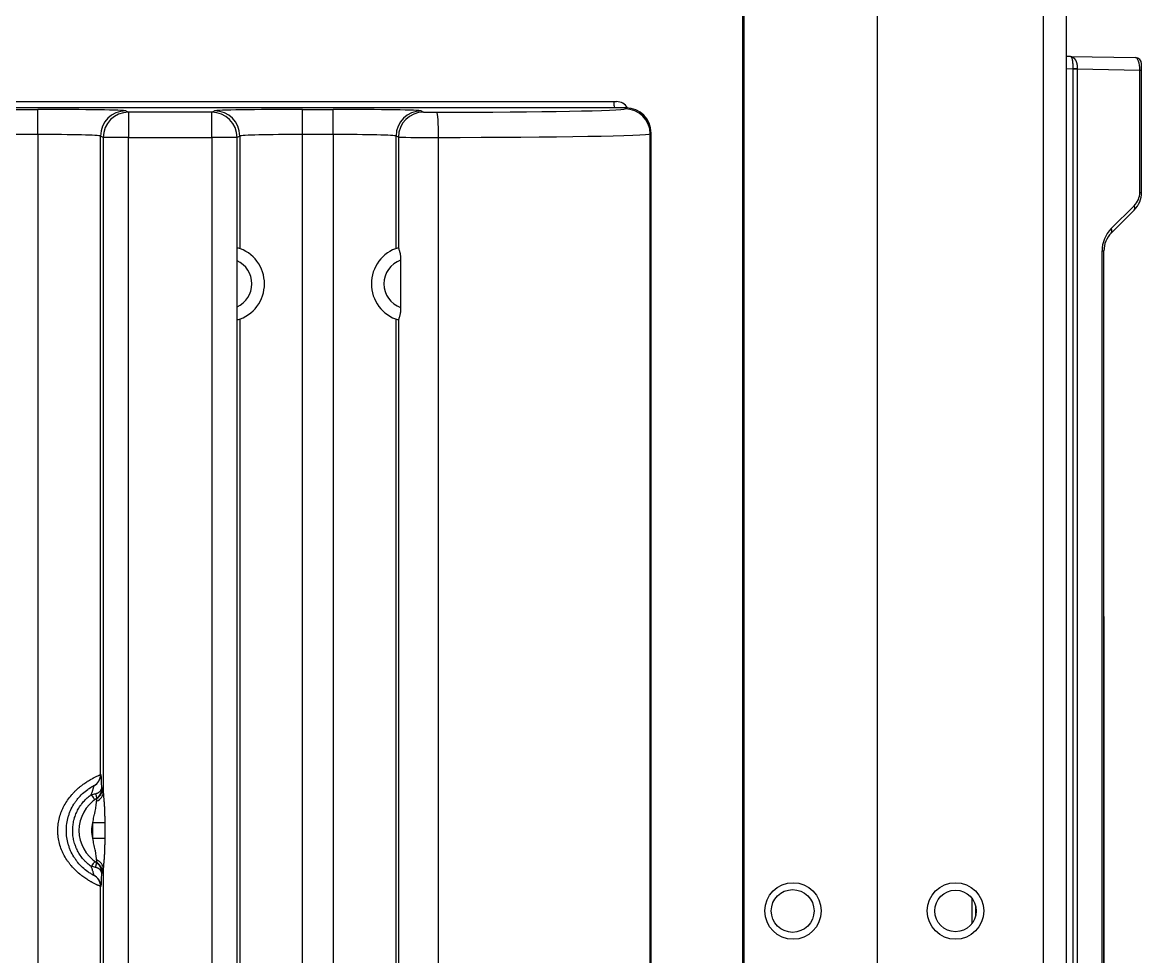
# Model space of a CAD drawing. Header units: millimetres. Extents: x -36 to 4467, y 2 to 3322.
# Drawn here: x 486.6 to 575.6, y 1463.8 to 1538.2 of the extents above; entities that cross this region are included whole.
import ezdxf

# ---------------------------------------------------------------- set-up
doc = ezdxf.new("R2010")
doc.units = ezdxf.units.MM

msp = doc.modelspace()

# ---------------------------------------------------------------- linework, layer by layer
for p, q in [((569.573, 1915.405), (569.573, 1416.905)), ((567.773, 1416.905), (567.773, 1914.581)), ((543.823, 1910.005), (543.823, 1417.005)), ((543.979, 1417.005), (543.979, 1910.005)), ((554.573, 1418.905), (554.573, 1901.405)), ((569.92, 1535.449), (569.573, 1535.455)), ((569.92, 1535.449), (575.081, 1535.359)), ((570.097, 1534.446), (569.573, 1534.455)), ((570.097, 1534.446), (570.097, 1422.971)), ((570.46, 1534.446), (570.097, 1534.446)), ((570.46, 1534.452), (575.426, 1534.365)), ((570.46, 1534.452), (570.46, 1422.973)), ((575.426, 1534.365), (575.573, 1534.365)), ((575.426, 1524.634), (575.426, 1534.365)), ((575.573, 1534.365), (575.573, 1534.859)), ((575.573, 1524.634), (575.573, 1534.365)), ((73.323, 1531.855), (533.822, 1531.855)), ((533.822, 1531.355), (73.323, 1531.355)), ((485.355, 1531.233), (487.79, 1531.233)), ((487.79, 1529.233), (487.79, 1531.233)), ((494.786, 1531.115), (495.004, 1531.006)), ((501.641, 1531.006), (495.004, 1531.006)), ((495.004, 1531.006), (495.004, 1529.006)), ((501.641, 1531.006), (501.859, 1531.115)), ((501.641, 1529.006), (501.641, 1531.006)), ((508.855, 1529.233), (508.855, 1531.233)), ((508.855, 1531.233), (511.29, 1531.233)), ((511.29, 1529.233), (511.29, 1531.233)), ((518.286, 1531.115), (518.469, 1531.023)), ((534.573, 1531.355), (533.822, 1531.355)), ((534.573, 1531.355), (534.498, 1531.28)), ((487.79, 1529.233), (485.355, 1529.233)), ((487.79, 1529.233), (487.79, 1441.583)), ((492.787, 1478.303), (492.787, 1529.115)), ((493.005, 1529.006), (492.787, 1529.115)), ((503.858, 1529.115), (503.64, 1529.006)), ((503.858, 1529.115), (503.858, 1520.171)), ((511.29, 1529.233), (508.855, 1529.233)), ((508.855, 1441.583), (508.855, 1529.233)), ((511.29, 1529.233), (511.29, 1441.583)), ((516.287, 1520.171), (516.287, 1529.115)), ((516.47, 1529.023), (516.287, 1529.115)), ((516.47, 1529.023), (516.47, 1520.229)), ((536.497, 1529.28), (536.573, 1529.356)), ((536.497, 1441.488), (536.497, 1529.28)), ((536.573, 1408.355), (536.573, 1529.356)), ((493.005, 1529.006), (493.005, 1476.885)), ((495.004, 1529.006), (493.005, 1529.006)), ((495.004, 1442.037), (495.004, 1529.006)), ((495.004, 1529.006), (501.641, 1529.006)), ((501.641, 1529.006), (501.641, 1442.037)), ((503.64, 1529.006), (501.641, 1529.006)), ((503.64, 1442.037), (503.64, 1529.006)), ((519.662, 1442.036), (519.662, 1529.007)), ((575.426, 1524.634), (575.573, 1524.634)), ((573.158, 1521.745), (574.987, 1523.573)), ((573.158, 1521.391), (574.987, 1523.22)), ((572.584, 1520.19), (572.589, 1520.233)), ((516.651, 1519.239), (516.651, 1515.471)), ((572.426, 1519.977), (572.573, 1519.977)), ((572.426, 1423.142), (572.426, 1519.977)), ((572.627, 1423.314), (572.573, 1520.001)), ((572.573, 1423.142), (572.573, 1519.977)), ((503.642, 1515.531), (503.642, 1519.18)), ((503.858, 1514.54), (503.858, 1456.171)), ((516.287, 1456.171), (516.287, 1514.54)), ((516.47, 1514.482), (516.47, 1456.229)), ((492.254, 1477.418), (492.245, 1477.413)), ((492.255, 1477.419), (492.254, 1477.418)), ((492.256, 1477.419), (492.255, 1477.419)), ((492.175, 1473.222), (492.175, 1474.489)), ((492.175, 1474.489), (493.118, 1474.489)), ((493.118, 1474.489), (493.118, 1473.222)), ((493.118, 1473.222), (492.175, 1473.222)), ((492.245, 1470.297), (492.245, 1470.297)), ((492.245, 1470.297), (492.256, 1470.292)), ((493.005, 1470.826), (493.005, 1442.037)), ((492.787, 1441.819), (492.787, 1469.408)), ((562.073, 1468.472), (562.073, 1466.44)), ((562.373, 1467.86), (562.373, 1467.055))]:
    msp.add_line(p, q)
for centre, radius in [((560.773, 1467.455), 2.25), ((547.823, 1467.455), 1.7), ((560.773, 1467.455), 1.65)]:
    msp.add_circle(centre, radius)
for centre, radius, start, end in [((575.073, 1534.859), 0.5, 0, 89), ((533.822, 1530.855), 1, 29.77297, 90), ((573.573, 1524.634), 2, 315, 0), ((573.926, 1524.634), 1.5, 315, 0), ((574.926, 1519.977), 2.5, 135, 180), ((574.573, 1519.977), 2, 135, 180), ((502.823, 1517.355), 3, 286.5541, 73.4459), ((517.323, 1517.355), 3, 106.5541, 253.4459), ((517.323, 1517.355), 2, 109.60877, 250.39123), ((502.823, 1517.355), 2, 294.19986, 65.80014), ((494.073, 1473.855), 3, 121.7587, 238.2413), ((494.073, 1473.855), 2, 161.53635, 198.46365)]:
    msp.add_arc(centre, radius, start, end)
for centre, major_axis, ratio, start_param, end_param in [((575.073, 1534.359), (0.007, 1), 0.353496, 4.721204, 6.27966), ((570.598, 1534.437), (0.006, 1), 0.500245, 1.552728, 1.565378), ((533.69, 1531.855), (0, 0.5), 0.176327, 1.570796, 3.141593), ((487.79, 1531.11), (-7, 0), 0.017455, 3.176499, 4.712389), ((494.786, 1529.115), (-0.894, -1.789), 0.999239, 3.605423, 5.17561), ((495.004, 1529.006), (-0.894, -1.789), 0.999239, 3.605423, 5.17561), ((501.641, 1529.006), (0.894, -1.789), 0.999239, 1.107575, 2.677762), ((508.855, 1531.11), (-7, 0), 0.017455, 4.712389, 6.248279), ((501.859, 1529.115), (0.894, -1.789), 0.999239, 1.107575, 2.677762), ((511.29, 1531.11), (-7, 0), 0.017455, 3.176499, 4.712389), ((518.286, 1529.115), (-0.894, -1.789), 0.999239, 3.605423, 5.17561), ((518.469, 1529.023), (-0.894, -1.789), 0.999239, 3.605423, 5.17561), ((519.469, 1531.024), (-1, 0), 0.017455, 0.034907, 1.63541), ((518.5, 1531.285), (-16, 0), 0.017455, 1.63541, 3.124139), ((519.533, 1529.007), (-0.002, 2), 0.064569, 4.712316, 6.265696), ((534.498, 1529.28), (1.414, -1.414), 0.999695, 0.78555, 2.356042), ((534.572, 1529.355), (1.415, 1.415), 0.999695, 5.497939, 7.068431), ((487.79, 1529.111), (-5, 0), 0.024437, 3.176499, 4.712389), ((508.855, 1529.111), (-5, 0), 0.024437, 4.712389, 6.248279), ((511.29, 1529.111), (-5, 0), 0.024437, 3.176499, 4.712389), ((519.469, 1529.024), (-3, 0), 0.005818, 0.034907, 1.63541), ((518.5, 1529.285), (-18, 0), 0.015516, 1.63541, 3.124139), ((574.633, 1523.573), (-0.354, 0.354), 0.57735, 3.141593, 4.18879), ((572.805, 1521.745), (-0.354, 0.354), 0.57735, 3.141593, 4.18879), ((491.788, 1478.303), (-0.454, 0.891), 0.999232, 3.144401, 4.240929), ((491.801, 1478.31), (-0.454, 0.891), 0.999232, 3.141348, 4.240938), ((492.006, 1476.885), (-0.999, -0.045), 0.788855, 2.024696, 3.084776), ((491.967, 1477.256), (0.526, -0.85), 0.999158, 0, 1.01688), ((495.072, 1473.855), (-2.142, 3.378), 1, 6.272405, 6.305282), ((492.006, 1470.826), (-0.999, 0.045), 0.788855, 3.198409, 4.258489), ((491.967, 1470.454), (0.526, 0.85), 0.999158, 6.055987, 6.283185), ((491.788, 1469.408), (-0.457, -0.89), 0.99923, 2.044813, 3.141345), ((491.801, 1469.401), (-0.457, -0.89), 0.99923, 2.863533, 3.144411), ((491.967, 1470.454), (0.526, 0.85), 0.999158, 5.266306, 6.055994), ((495.072, 1473.855), (-3.373, 2.15), 1, 1.551185, 1.58406), ((491.801, 1469.401), (-0.457, -0.89), 0.99923, 2.044822, 2.863535)]:
    msp.add_ellipse(centre, major_axis=major_axis, ratio=ratio, start_param=start_param, end_param=end_param)
msp.add_ellipse((547.853, 1467.455), major_axis=(0, -2.25), ratio=0.996195)
for points, knots in [([(569.92, 1535.449), (569.923, 1535.449), (569.929, 1535.449), (569.939, 1535.448), (569.948, 1535.448), (569.957, 1535.447), (569.966, 1535.445), (569.975, 1535.444), (569.984, 1535.442), (569.993, 1535.439), (570.002, 1535.437), (570.011, 1535.434), (570.02, 1535.432), (570.029, 1535.428), (570.037, 1535.425), (570.046, 1535.421), (570.055, 1535.418), (570.063, 1535.414), (570.072, 1535.409), (570.08, 1535.405), (570.088, 1535.4), (570.097, 1535.395), (570.105, 1535.39), (570.113, 1535.385), (570.121, 1535.379), (570.129, 1535.373), (570.137, 1535.368), (570.144, 1535.361), (570.152, 1535.355), (570.16, 1535.349), (570.167, 1535.342), (570.174, 1535.335), (570.182, 1535.328), (570.189, 1535.321), (570.196, 1535.314), (570.203, 1535.306), (570.21, 1535.299), (570.217, 1535.291), (570.224, 1535.283), (570.23, 1535.275), (570.237, 1535.267), (570.243, 1535.259), (570.25, 1535.25), (570.256, 1535.241), (570.262, 1535.233), (570.268, 1535.224), (570.274, 1535.215), (570.28, 1535.206), (570.286, 1535.197), (570.291, 1535.188), (570.297, 1535.178), (570.302, 1535.169), (570.308, 1535.159), (570.313, 1535.15), (570.318, 1535.14), (570.323, 1535.13), (570.328, 1535.12), (570.333, 1535.11), (570.338, 1535.1), (570.342, 1535.09), (570.347, 1535.08), (570.351, 1535.07), (570.355, 1535.06), (570.36, 1535.049), (570.364, 1535.039), (570.368, 1535.028), (570.372, 1535.018), (570.376, 1535.007), (570.379, 1534.997), (570.383, 1534.986), (570.386, 1534.976), (570.39, 1534.965), (570.393, 1534.954), (570.397, 1534.944), (570.4, 1534.933), (570.403, 1534.922), (570.406, 1534.911), (570.409, 1534.901), (570.411, 1534.89), (570.414, 1534.879), (570.417, 1534.868), (570.419, 1534.857), (570.422, 1534.846), (570.424, 1534.836), (570.426, 1534.825), (570.428, 1534.814), (570.43, 1534.803), (570.433, 1534.792), (570.434, 1534.781), (570.436, 1534.771), (570.438, 1534.76), (570.44, 1534.749), (570.441, 1534.738), (570.443, 1534.728), (570.444, 1534.717), (570.446, 1534.706), (570.447, 1534.696), (570.448, 1534.685), (570.449, 1534.674), (570.451, 1534.664), (570.452, 1534.653), (570.453, 1534.643), (570.453, 1534.632), (570.454, 1534.622), (570.455, 1534.612), (570.456, 1534.601), (570.456, 1534.591), (570.457, 1534.581), (570.458, 1534.571), (570.458, 1534.56), (570.458, 1534.55), (570.459, 1534.54), (570.459, 1534.53), (570.459, 1534.52), (570.46, 1534.51), (570.46, 1534.501), (570.46, 1534.491), (570.46, 1534.481), (570.46, 1534.471), (570.46, 1534.462), (570.46, 1534.455), (570.46, 1534.452)], [0, 0, 0, 0, 0.010787, 0.021534, 0.032239, 0.042904, 0.053527, 0.06411, 0.074651, 0.085152, 0.095611, 0.10603, 0.116408, 0.126744, 0.13704, 0.147296, 0.15751, 0.167683, 0.177816, 0.187907, 0.197958, 0.207968, 0.217937, 0.227866, 0.237753, 0.2476, 0.257406, 0.267172, 0.276897, 0.286581, 0.296224, 0.305826, 0.315388, 0.32491, 0.33439, 0.343831, 0.35323, 0.362589, 0.371907, 0.381185, 0.390422, 0.399619, 0.408775, 0.417891, 0.426966, 0.436001, 0.444995, 0.453949, 0.462862, 0.471736, 0.480568, 0.489361, 0.498113, 0.506825, 0.515496, 0.524127, 0.532718, 0.541269, 0.549779, 0.55825, 0.56668, 0.57507, 0.58342, 0.591729, 0.599999, 0.608229, 0.616418, 0.624568, 0.632677, 0.640747, 0.648777, 0.656766, 0.664716, 0.672626, 0.680496, 0.688326, 0.696117, 0.703868, 0.711579, 0.71925, 0.726882, 0.734474, 0.742026, 0.749539, 0.757012, 0.764446, 0.77184, 0.779195, 0.78651, 0.793786, 0.801022, 0.808219, 0.815377, 0.822496, 0.829575, 0.836615, 0.843617, 0.850578, 0.857501, 0.864385, 0.87123, 0.878035, 0.884802, 0.89153, 0.898219, 0.90487, 0.911481, 0.918054, 0.924588, 0.931084, 0.937541, 0.943959, 0.950339, 0.956681, 0.962984, 0.969249, 0.975475, 0.981664, 0.987814, 0.993926, 1, 1, 1, 1]), ([(569.92, 1535.446), (569.921, 1535.446), (569.923, 1535.447), (569.926, 1535.446), (569.93, 1535.446), (569.933, 1535.446), (569.936, 1535.445), (569.939, 1535.444), (569.942, 1535.442), (569.945, 1535.441), (569.948, 1535.439), (569.951, 1535.437), (569.954, 1535.434), (569.957, 1535.432), (569.96, 1535.429), (569.963, 1535.426), (569.966, 1535.422), (569.969, 1535.419), (569.972, 1535.415), (569.975, 1535.411), (569.978, 1535.407), (569.981, 1535.402), (569.984, 1535.398), (569.987, 1535.393), (569.99, 1535.388), (569.992, 1535.382), (569.995, 1535.377), (569.998, 1535.371), (570.001, 1535.365), (570.003, 1535.359), (570.006, 1535.353), (570.008, 1535.347), (570.011, 1535.34), (570.013, 1535.333), (570.016, 1535.327), (570.018, 1535.32), (570.021, 1535.312), (570.023, 1535.305), (570.025, 1535.297), (570.028, 1535.29), (570.03, 1535.282), (570.032, 1535.274), (570.034, 1535.266), (570.037, 1535.258), (570.039, 1535.249), (570.041, 1535.241), (570.043, 1535.232), (570.045, 1535.224), (570.047, 1535.215), (570.049, 1535.206), (570.051, 1535.197), (570.052, 1535.188), (570.054, 1535.178), (570.056, 1535.169), (570.058, 1535.16), (570.059, 1535.15), (570.061, 1535.14), (570.063, 1535.131), (570.064, 1535.121), (570.066, 1535.111), (570.067, 1535.101), (570.069, 1535.091), (570.07, 1535.081), (570.071, 1535.071), (570.073, 1535.061), (570.074, 1535.05), (570.075, 1535.04), (570.076, 1535.03), (570.078, 1535.019), (570.079, 1535.009), (570.08, 1534.998), (570.081, 1534.988), (570.082, 1534.977), (570.083, 1534.967), (570.084, 1534.956), (570.085, 1534.945), (570.086, 1534.934), (570.086, 1534.924), (570.087, 1534.913), (570.088, 1534.902), (570.089, 1534.891), (570.09, 1534.88), (570.09, 1534.869), (570.091, 1534.858), (570.092, 1534.847), (570.092, 1534.837), (570.093, 1534.826), (570.093, 1534.815), (570.094, 1534.804), (570.094, 1534.793), (570.095, 1534.782), (570.095, 1534.771), (570.095, 1534.76), (570.096, 1534.749), (570.096, 1534.738), (570.096, 1534.727), (570.097, 1534.716), (570.097, 1534.705), (570.097, 1534.694), (570.098, 1534.683), (570.098, 1534.672), (570.098, 1534.661), (570.098, 1534.65), (570.098, 1534.64), (570.098, 1534.629), (570.098, 1534.618), (570.098, 1534.607), (570.098, 1534.596), (570.098, 1534.586), (570.098, 1534.575), (570.098, 1534.564), (570.098, 1534.553), (570.098, 1534.543), (570.098, 1534.532), (570.098, 1534.522), (570.098, 1534.511), (570.098, 1534.5), (570.098, 1534.49), (570.098, 1534.479), (570.098, 1534.469), (570.098, 1534.462), (570.098, 1534.459)], [0, 0, 0, 0, 0.010374, 0.020715, 0.031025, 0.041302, 0.051547, 0.06176, 0.071939, 0.082085, 0.092199, 0.102279, 0.112325, 0.122338, 0.132317, 0.142262, 0.152173, 0.16205, 0.171893, 0.181701, 0.191475, 0.201215, 0.21092, 0.22059, 0.230226, 0.239826, 0.249392, 0.258924, 0.26842, 0.277881, 0.287307, 0.296698, 0.306054, 0.315376, 0.324662, 0.333913, 0.343129, 0.352309, 0.361455, 0.370566, 0.379642, 0.388683, 0.397689, 0.40666, 0.415596, 0.424497, 0.433363, 0.442195, 0.450992, 0.459755, 0.468482, 0.477176, 0.485835, 0.494459, 0.50305, 0.511606, 0.520128, 0.528616, 0.53707, 0.54549, 0.553876, 0.562229, 0.570548, 0.578834, 0.587086, 0.595305, 0.603491, 0.611644, 0.619764, 0.627851, 0.635906, 0.643928, 0.651917, 0.659874, 0.667799, 0.675692, 0.683554, 0.691383, 0.69918, 0.706947, 0.714681, 0.722385, 0.730057, 0.737698, 0.745309, 0.752889, 0.760438, 0.767957, 0.775445, 0.782904, 0.790333, 0.797731, 0.8051, 0.81244, 0.81975, 0.827031, 0.834283, 0.841506, 0.8487, 0.855865, 0.863002, 0.870111, 0.877192, 0.884244, 0.891269, 0.898266, 0.905235, 0.912177, 0.919092, 0.92598, 0.932841, 0.939674, 0.946482, 0.953263, 0.960017, 0.966746, 0.973448, 0.980124, 0.986775, 0.9934, 1, 1, 1, 1]), ([(570.46, 1534.452), (570.436, 1534.453), (570.411, 1534.453), (570.356, 1534.454), (570.327, 1534.455), (570.266, 1534.456), (570.234, 1534.457), (570.169, 1534.458), (570.136, 1534.458), (570.103, 1534.459)], [0, 0, 0, 0, 0.25, 0.25, 0.5, 0.5, 0.75, 0.75, 1, 1, 1, 1]), ([(503.642, 1519.18), (503.642, 1519.248), (503.643, 1519.315), (503.643, 1519.414), (503.643, 1519.446), (503.644, 1519.495), (503.644, 1519.511), (503.644, 1519.544), (503.645, 1519.56), (503.646, 1519.639), (503.647, 1519.699), (503.649, 1519.785), (503.649, 1519.813), (503.651, 1519.867), (503.651, 1519.893), (503.654, 1519.967), (503.655, 1520.012), (503.658, 1520.07), (503.659, 1520.088), (503.661, 1520.122), (503.662, 1520.137), (503.666, 1520.178), (503.668, 1520.198), (503.671, 1520.215), (503.671, 1520.218), (503.673, 1520.223), (503.673, 1520.225), (503.675, 1520.23), (503.676, 1520.231), (503.677, 1520.231)], [0, 0, 0, 0, 0.125, 0.125, 0.1875, 0.1875, 0.21875, 0.21875, 0.25, 0.25, 0.375, 0.375, 0.4375, 0.4375, 0.5, 0.5, 0.625, 0.625, 0.6875, 0.6875, 0.75, 0.75, 0.875, 0.875, 0.90625, 0.90625, 0.9375, 0.9375, 1, 1, 1, 1]), ([(516.47, 1520.229), (516.473, 1520.225), (516.477, 1520.215), (516.486, 1520.192), (516.489, 1520.183), (516.496, 1520.163), (516.501, 1520.151), (516.514, 1520.112), (516.524, 1520.081), (516.54, 1520.027), (516.546, 1520.008), (516.554, 1519.977), (516.557, 1519.967), (516.563, 1519.945), (516.566, 1519.934), (516.58, 1519.878), (516.591, 1519.829), (516.604, 1519.763), (516.606, 1519.75), (516.611, 1519.723), (516.613, 1519.709), (516.62, 1519.667), (516.624, 1519.638), (516.635, 1519.551), (516.641, 1519.491), (516.646, 1519.413), (516.647, 1519.397), (516.649, 1519.366), (516.651, 1519.319), (516.651, 1519.271), (516.651, 1519.239)], [0, 0, 0, 0, 0.125, 0.125, 0.1875, 0.1875, 0.25, 0.25, 0.375, 0.375, 0.4375, 0.4375, 0.46875, 0.46875, 0.5, 0.5, 0.625, 0.625, 0.65625, 0.65625, 0.6875, 0.6875, 0.75, 0.75, 0.875, 0.875, 0.90625, 0.90625, 0.9375, 1, 1, 1, 1]), ([(503.677, 1514.48), (503.675, 1514.479), (503.673, 1514.485), (503.669, 1514.505), (503.668, 1514.514), (503.666, 1514.529), (503.666, 1514.535), (503.665, 1514.547), (503.664, 1514.553), (503.661, 1514.587), (503.659, 1514.62), (503.657, 1514.669), (503.657, 1514.679), (503.656, 1514.7), (503.654, 1514.732), (503.652, 1514.791), (503.651, 1514.843), (503.65, 1514.883), (503.649, 1514.897), (503.649, 1514.925), (503.648, 1514.939), (503.647, 1515.011), (503.646, 1515.071), (503.644, 1515.166), (503.644, 1515.198), (503.643, 1515.264), (503.643, 1515.297), (503.643, 1515.396), (503.642, 1515.463), (503.642, 1515.531)], [0, 0, 0, 0, 0.125, 0.125, 0.1875, 0.1875, 0.21875, 0.21875, 0.25, 0.25, 0.375, 0.375, 0.40625, 0.40625, 0.4375, 0.5, 0.5625, 0.5625, 0.59375, 0.59375, 0.625, 0.625, 0.75, 0.75, 0.8125, 0.8125, 0.875, 0.875, 1, 1, 1, 1]), ([(516.651, 1515.471), (516.651, 1515.408), (516.649, 1515.345), (516.644, 1515.253), (516.641, 1515.222), (516.635, 1515.162), (516.632, 1515.132), (516.62, 1515.044), (516.611, 1514.988), (516.596, 1514.91), (516.591, 1514.884), (516.58, 1514.835), (516.574, 1514.811), (516.557, 1514.744), (516.546, 1514.703), (516.53, 1514.649), (516.525, 1514.632), (516.514, 1514.601), (516.505, 1514.572), (516.497, 1514.549), (516.489, 1514.528), (516.486, 1514.519), (516.477, 1514.496), (516.473, 1514.486), (516.47, 1514.482)], [0, 0, 0, 0, 0.125, 0.125, 0.1875, 0.1875, 0.25, 0.25, 0.375, 0.375, 0.4375, 0.4375, 0.5, 0.5, 0.625, 0.625, 0.6875, 0.6875, 0.75, 0.8125, 0.8125, 0.875, 0.875, 1, 1, 1, 1]), ([(492.787, 1469.408), (492.781, 1469.411), (492.766, 1469.417), (492.717, 1469.437), (492.684, 1469.451), (492.631, 1469.474), (492.62, 1469.479), (492.596, 1469.489), (492.584, 1469.495), (492.546, 1469.512), (492.519, 1469.525), (492.431, 1469.566), (492.364, 1469.598), (492.216, 1469.673), (492.135, 1469.716), (492.024, 1469.778), (492.001, 1469.791), (491.956, 1469.817), (491.886, 1469.858), (491.814, 1469.902), (491.666, 1469.996), (491.563, 1470.064), (491.403, 1470.179), (491.349, 1470.22), (491.267, 1470.283), (491.239, 1470.305), (491.184, 1470.349), (491.045, 1470.462), (490.906, 1470.587), (490.687, 1470.801), (490.579, 1470.916), (490.447, 1471.071), (490.421, 1471.102), (490.369, 1471.166), (490.293, 1471.263), (490.219, 1471.363), (490.077, 1471.568), (489.988, 1471.711), (489.866, 1471.936), (489.827, 1472.012), (489.772, 1472.13), (489.754, 1472.169), (489.719, 1472.249), (489.702, 1472.288), (489.622, 1472.489), (489.567, 1472.652), (489.479, 1472.986), (489.445, 1473.156), (489.416, 1473.373), (489.411, 1473.417), (489.402, 1473.505), (489.399, 1473.549), (489.39, 1473.68), (489.387, 1473.768), (489.387, 1473.9), (489.388, 1473.944), (489.391, 1474.032), (489.393, 1474.076), (489.402, 1474.208), (489.41, 1474.294), (489.445, 1474.553), (489.478, 1474.722), (489.567, 1475.056), (489.621, 1475.221), (489.702, 1475.423), (489.719, 1475.463), (489.754, 1475.542), (489.772, 1475.582), (489.827, 1475.699), (489.866, 1475.775), (489.987, 1475.999), (490.076, 1476.141), (490.265, 1476.414), (490.365, 1476.544), (490.497, 1476.699), (490.524, 1476.73), (490.578, 1476.79), (490.605, 1476.819), (490.686, 1476.907), (490.741, 1476.962), (490.906, 1477.124), (491.017, 1477.223), (491.182, 1477.361), (491.264, 1477.427), (491.346, 1477.489), (491.4, 1477.529), (491.427, 1477.549), (491.562, 1477.646), (491.665, 1477.715), (491.862, 1477.839), (491.956, 1477.895), (492.088, 1477.969), (492.13, 1477.992), (492.192, 1478.025), (492.212, 1478.035), (492.251, 1478.056), (492.27, 1478.066), (492.364, 1478.113), (492.43, 1478.145), (492.548, 1478.2), (492.598, 1478.222), (492.651, 1478.246), (492.661, 1478.25), (492.68, 1478.258), (492.689, 1478.262), (492.714, 1478.273), (492.729, 1478.279), (492.766, 1478.294), (492.781, 1478.3), (492.787, 1478.303)], [0, 0, 0, 0, 0.03125, 0.03125, 0.0625, 0.0625, 0.070313, 0.070313, 0.078125, 0.078125, 0.09375, 0.09375, 0.125, 0.125, 0.15625, 0.15625, 0.164063, 0.164063, 0.171875, 0.1875, 0.1875, 0.21875, 0.21875, 0.234375, 0.234375, 0.242188, 0.242188, 0.25, 0.28125, 0.28125, 0.3125, 0.3125, 0.320313, 0.320313, 0.328125, 0.34375, 0.34375, 0.375, 0.375, 0.390625, 0.390625, 0.398438, 0.398438, 0.40625, 0.40625, 0.4375, 0.4375, 0.46875, 0.46875, 0.476563, 0.476563, 0.484375, 0.484375, 0.5, 0.5, 0.507813, 0.507813, 0.515625, 0.515625, 0.53125, 0.53125, 0.5625, 0.5625, 0.59375, 0.59375, 0.601563, 0.601563, 0.609375, 0.609375, 0.625, 0.625, 0.65625, 0.65625, 0.6875, 0.6875, 0.695312, 0.695312, 0.703125, 0.703125, 0.71875, 0.71875, 0.75, 0.75, 0.765625, 0.773437, 0.773437, 0.78125, 0.78125, 0.8125, 0.8125, 0.84375, 0.84375, 0.859375, 0.859375, 0.867187, 0.867187, 0.875, 0.875, 0.90625, 0.90625, 0.9375, 0.9375, 0.945312, 0.945312, 0.953125, 0.953125, 0.96875, 0.96875, 1, 1, 1, 1]), ([(492.787, 1478.303), (492.789, 1478.304), (492.792, 1478.305), (492.796, 1478.307), (492.798, 1478.309), (492.801, 1478.31)], [0, 0, 0, 0, 0.50002, 0.50002, 1, 1, 1, 1]), ([(492.801, 1478.31), (492.802, 1478.311), (492.804, 1478.309), (492.807, 1478.304), (492.808, 1478.299), (492.813, 1478.28), (492.816, 1478.26), (492.819, 1478.227), (492.82, 1478.22), (492.821, 1478.205), (492.822, 1478.197), (492.824, 1478.172), (492.825, 1478.154), (492.829, 1478.095), (492.832, 1478.05), (492.836, 1477.973), (492.837, 1477.946), (492.839, 1477.89), (492.84, 1477.86), (492.843, 1477.769), (492.845, 1477.705), (492.849, 1477.568), (492.851, 1477.496), (492.852, 1477.401), (492.853, 1477.382), (492.853, 1477.344), (492.854, 1477.285), (492.855, 1477.226), (492.856, 1477.185)], [0, 0, 0, 0, 0.0625, 0.0625, 0.125, 0.125, 0.25, 0.25, 0.28125, 0.28125, 0.3125, 0.3125, 0.375, 0.375, 0.5, 0.5, 0.5625, 0.5625, 0.625, 0.625, 0.75, 0.75, 0.875, 0.875, 0.90625, 0.90625, 0.9375, 1, 1, 1, 1]), ([(492.256, 1470.292), (492.173, 1470.334), (492.092, 1470.379), (491.974, 1470.45), (491.934, 1470.474), (491.857, 1470.525), (491.819, 1470.55), (491.631, 1470.682), (491.489, 1470.796), (491.222, 1471.044), (491.096, 1471.177), (490.95, 1471.355), (490.921, 1471.391), (490.865, 1471.465), (490.784, 1471.576), (490.708, 1471.69), (490.565, 1471.923), (490.481, 1472.085), (490.371, 1472.337), (490.337, 1472.422), (490.29, 1472.552), (490.276, 1472.596), (490.248, 1472.684), (490.234, 1472.728), (490.172, 1472.948), (490.135, 1473.127), (490.085, 1473.488), (490.073, 1473.671), (490.073, 1474.04), (490.085, 1474.223), (490.135, 1474.584), (490.172, 1474.763), (490.234, 1474.983), (490.248, 1475.027), (490.276, 1475.115), (490.29, 1475.158), (490.337, 1475.289), (490.371, 1475.374), (490.481, 1475.626), (490.565, 1475.787), (490.708, 1476.021), (490.758, 1476.097), (490.838, 1476.209), (490.865, 1476.246), (490.921, 1476.319), (490.95, 1476.356), (491.096, 1476.534), (491.221, 1476.667), (491.489, 1476.915), (491.631, 1477.029), (491.819, 1477.16), (491.857, 1477.186), (491.934, 1477.236), (491.974, 1477.261), (492.092, 1477.332), (492.173, 1477.377), (492.256, 1477.419)], [0, 0, 0, 0, 0.03125, 0.03125, 0.046875, 0.046875, 0.0625, 0.0625, 0.125, 0.125, 0.1875, 0.1875, 0.203125, 0.203125, 0.21875, 0.25, 0.25, 0.3125, 0.3125, 0.34375, 0.34375, 0.359375, 0.359375, 0.375, 0.375, 0.4375, 0.4375, 0.5, 0.5, 0.5625, 0.5625, 0.625, 0.625, 0.640625, 0.640625, 0.65625, 0.65625, 0.6875, 0.6875, 0.75, 0.75, 0.78125, 0.78125, 0.796875, 0.796875, 0.8125, 0.8125, 0.875, 0.875, 0.9375, 0.9375, 0.953125, 0.953125, 0.96875, 0.96875, 1, 1, 1, 1]), ([(492.245, 1477.413), (492.241, 1477.411), (492.232, 1477.407), (492.203, 1477.391), (492.183, 1477.381), (492.132, 1477.354), (492.102, 1477.337), (492.057, 1477.311), (492.047, 1477.305), (492.028, 1477.294), (492.018, 1477.288), (491.987, 1477.269), (491.966, 1477.257), (491.944, 1477.243)], [0, 0, 0, 0, 0.250972, 0.250972, 0.501943, 0.501943, 0.752915, 0.752915, 0.815658, 0.815658, 0.8784, 0.8784, 1, 1, 1, 1]), ([(492.051, 1476.713), (492.068, 1476.756), (492.083, 1476.798), (492.113, 1476.882), (492.127, 1476.923), (492.148, 1476.984), (492.154, 1477.004), (492.167, 1477.044), (492.173, 1477.064), (492.191, 1477.121), (492.202, 1477.158), (492.216, 1477.21), (492.221, 1477.226), (492.229, 1477.258), (492.233, 1477.273), (492.244, 1477.316), (492.249, 1477.341), (492.254, 1477.366), (492.255, 1477.371), (492.256, 1477.38), (492.257, 1477.384), (492.259, 1477.395), (492.26, 1477.408), (492.259, 1477.415), (492.259, 1477.418), (492.258, 1477.419), (492.257, 1477.419), (492.256, 1477.419), (492.256, 1477.419)], [0, 0, 0, 0, 0.125, 0.125, 0.25, 0.25, 0.3125, 0.3125, 0.375, 0.375, 0.5, 0.5, 0.5625, 0.5625, 0.625, 0.625, 0.75, 0.75, 0.78125, 0.78125, 0.8125, 0.8125, 0.875, 0.9375, 0.9375, 0.96875, 0.96875, 1, 1, 1, 1]), ([(492.051, 1470.998), (491.938, 1471.078), (491.829, 1471.165), (491.675, 1471.305), (491.599, 1471.377), (491.527, 1471.453), (491.479, 1471.505), (491.456, 1471.531), (491.341, 1471.663), (491.256, 1471.773), (491.1, 1472.003), (491.029, 1472.122), (490.933, 1472.307), (490.903, 1472.37), (490.86, 1472.466), (490.846, 1472.499), (490.819, 1472.564), (490.807, 1472.596), (490.745, 1472.76), (490.664, 1473.026), (490.614, 1473.299), (490.589, 1473.506), (490.583, 1473.576), (490.577, 1473.681), (490.575, 1473.716), (490.573, 1473.786), (490.573, 1473.821), (490.573, 1473.996), (490.589, 1474.273), (490.639, 1474.546), (490.68, 1474.716), (490.689, 1474.75), (490.707, 1474.818), (490.717, 1474.852), (490.748, 1474.952), (490.771, 1475.018), (490.844, 1475.214), (490.9, 1475.34), (491.028, 1475.587), (491.099, 1475.706), (491.197, 1475.851), (491.217, 1475.88), (491.259, 1475.937), (491.28, 1475.965), (491.344, 1476.048), (491.388, 1476.102), (491.525, 1476.259), (491.622, 1476.358), (491.828, 1476.544), (491.937, 1476.632), (492.051, 1476.713)], [0, 0, 0, 0, 0.0625, 0.0625, 0.09375, 0.109375, 0.109375, 0.125, 0.125, 0.1875, 0.1875, 0.25, 0.25, 0.28125, 0.28125, 0.296875, 0.296875, 0.3125, 0.3125, 0.375, 0.4375, 0.4375, 0.46875, 0.46875, 0.484375, 0.484375, 0.5, 0.5, 0.5625, 0.625, 0.625, 0.640625, 0.640625, 0.65625, 0.65625, 0.6875, 0.6875, 0.75, 0.75, 0.8125, 0.8125, 0.828125, 0.828125, 0.84375, 0.84375, 0.875, 0.875, 0.9375, 0.9375, 1, 1, 1, 1]), ([(492.052, 1476.713), (492.111, 1476.722), (492.169, 1476.732), (492.281, 1476.756), (492.334, 1476.77), (492.385, 1476.785)], [0, 0, 0, 0, 0.5, 0.5, 1, 1, 1, 1]), ([(492.34, 1476.305), (492.338, 1476.307), (492.33, 1476.318), (492.302, 1476.358), (492.282, 1476.387), (492.231, 1476.459), (492.2, 1476.503), (492.131, 1476.601), (492.092, 1476.655), (492.052, 1476.713)], [0, 0, 0, 0, 0.25, 0.25, 0.5, 0.5, 0.75, 0.75, 1, 1, 1, 1]), ([(492.384, 1476.788), (492.406, 1476.734), (492.424, 1476.683), (492.449, 1476.587), (492.456, 1476.544), (492.46, 1476.467), (492.457, 1476.435), (492.439, 1476.382), (492.425, 1476.362), (492.406, 1476.35)], [0, 0, 0, 0, 0.25, 0.25, 0.5, 0.5, 0.75, 0.75, 1, 1, 1, 1]), ([(492.385, 1476.785), (492.42, 1476.795), (492.488, 1476.817), (492.548, 1476.842), (492.591, 1476.863), (492.605, 1476.87), (492.632, 1476.884), (492.645, 1476.892), (492.682, 1476.915), (492.726, 1476.948), (492.763, 1476.984), (492.786, 1477.012), (492.794, 1477.021), (492.807, 1477.041), (492.813, 1477.05), (492.83, 1477.08), (492.839, 1477.101), (492.848, 1477.132), (492.852, 1477.148), (492.854, 1477.164), (492.855, 1477.175), (492.856, 1477.18), (492.856, 1477.185)], [0, 0, 0, 0, 0.125, 0.25, 0.25, 0.3125, 0.3125, 0.375, 0.375, 0.5, 0.625, 0.625, 0.6875, 0.6875, 0.75, 0.75, 0.875, 0.875, 0.9375, 0.96875, 0.96875, 1, 1, 1, 1]), ([(492.856, 1477.185), (492.856, 1477.175), (492.856, 1477.165), (492.855, 1477.144), (492.854, 1477.134), (492.852, 1477.103), (492.85, 1477.083), (492.843, 1477.022), (492.827, 1476.943), (492.803, 1476.866), (492.774, 1476.79), (492.757, 1476.753), (492.728, 1476.698), (492.718, 1476.681), (492.696, 1476.646), (492.685, 1476.628), (492.65, 1476.578), (492.625, 1476.546), (492.57, 1476.485), (492.54, 1476.456), (492.478, 1476.402), (492.445, 1476.376), (492.411, 1476.353)], [0, 0, 0, 0, 0.03125, 0.03125, 0.0625, 0.0625, 0.125, 0.125, 0.25, 0.375, 0.375, 0.5, 0.5, 0.5625, 0.5625, 0.625, 0.625, 0.75, 0.75, 0.875, 0.875, 1, 1, 1, 1]), ([(492.967, 1477.256), (492.97, 1477.259), (492.974, 1477.252), (492.98, 1477.222), (492.984, 1477.198), (492.989, 1477.151), (492.99, 1477.133), (492.993, 1477.103), (492.993, 1477.093), (492.995, 1477.071), (492.996, 1477.06), (492.999, 1477), (493.002, 1476.946), (493.005, 1476.885)], [0, 0, 0, 0, 0.25, 0.25, 0.5, 0.5, 0.625, 0.625, 0.6875, 0.6875, 0.75, 0.75, 1, 1, 1, 1]), ([(493.005, 1476.885), (493.008, 1476.804), (493.013, 1476.719), (493.024, 1476.583), (493.028, 1476.537), (493.036, 1476.443), (493.04, 1476.396), (493.053, 1476.25), (493.061, 1476.151), (493.077, 1475.951), (493.084, 1475.849), (493.093, 1475.695), (493.096, 1475.643), (493.101, 1475.539), (493.103, 1475.487), (493.109, 1475.33), (493.112, 1475.225), (493.116, 1475.015), (493.117, 1474.91), (493.118, 1474.699), (493.118, 1474.594), (493.118, 1474.489)], [0, 0, 0, 0, 0.125, 0.125, 0.1875, 0.1875, 0.25, 0.25, 0.375, 0.375, 0.5, 0.5, 0.5625, 0.5625, 0.625, 0.625, 0.75, 0.75, 0.875, 0.875, 1, 1, 1, 1]), ([(492.175, 1474.489), (492.188, 1474.565), (492.201, 1474.641), (492.232, 1474.792), (492.248, 1474.867), (492.282, 1475.017), (492.299, 1475.092), (492.325, 1475.204), (492.333, 1475.242), (492.35, 1475.317), (492.358, 1475.354), (492.381, 1475.466), (492.395, 1475.54), (492.418, 1475.685), (492.427, 1475.756), (492.439, 1475.86), (492.443, 1475.894), (492.449, 1475.961), (492.452, 1475.993), (492.456, 1476.04), (492.458, 1476.055), (492.461, 1476.085), (492.466, 1476.129), (492.471, 1476.17), (492.476, 1476.196)], [0, 0, 0, 0, 0.125, 0.125, 0.25, 0.25, 0.375, 0.375, 0.4375, 0.4375, 0.5, 0.5, 0.625, 0.625, 0.75, 0.75, 0.8125, 0.8125, 0.875, 0.875, 0.90625, 0.90625, 0.9375, 1, 1, 1, 1]), ([(492.476, 1476.196), (492.481, 1476.23), (492.486, 1476.26), (492.491, 1476.3), (492.493, 1476.313), (492.495, 1476.336), (492.496, 1476.346), (492.499, 1476.373), (492.499, 1476.387), (492.498, 1476.4), (492.498, 1476.403), (492.496, 1476.407), (492.495, 1476.407), (492.494, 1476.406)], [0, 0, 0, 0, 0.25, 0.25, 0.375, 0.375, 0.5, 0.5, 0.75, 0.75, 0.875, 0.875, 1, 1, 1, 1]), ([(492.476, 1471.515), (492.467, 1471.567), (492.461, 1471.623), (492.452, 1471.716), (492.449, 1471.747), (492.444, 1471.797), (492.443, 1471.814), (492.439, 1471.848), (492.437, 1471.865), (492.428, 1471.952), (492.418, 1472.024), (492.401, 1472.133), (492.394, 1472.17), (492.384, 1472.226), (492.38, 1472.245), (492.373, 1472.282), (492.369, 1472.301), (492.35, 1472.394), (492.333, 1472.469), (492.299, 1472.619), (492.282, 1472.694), (492.248, 1472.844), (492.232, 1472.919), (492.201, 1473.07), (492.188, 1473.146), (492.175, 1473.222)], [0, 0, 0, 0, 0.125, 0.125, 0.1875, 0.1875, 0.21875, 0.21875, 0.25, 0.25, 0.375, 0.375, 0.4375, 0.4375, 0.46875, 0.46875, 0.5, 0.5, 0.625, 0.625, 0.75, 0.75, 0.875, 0.875, 1, 1, 1, 1]), ([(493.118, 1473.222), (493.118, 1473.117), (493.118, 1473.011), (493.117, 1472.801), (493.116, 1472.696), (493.112, 1472.486), (493.109, 1472.381), (493.103, 1472.224), (493.101, 1472.172), (493.096, 1472.068), (493.093, 1472.016), (493.084, 1471.861), (493.077, 1471.758), (493.061, 1471.557), (493.053, 1471.458), (493.04, 1471.313), (493.036, 1471.265), (493.028, 1471.172), (493.024, 1471.126), (493.013, 1470.992), (493.008, 1470.907), (493.005, 1470.826)], [0, 0, 0, 0, 0.125, 0.125, 0.25, 0.25, 0.375, 0.375, 0.4375, 0.4375, 0.5, 0.5, 0.625, 0.625, 0.75, 0.75, 0.8125, 0.8125, 0.875, 0.875, 1, 1, 1, 1]), ([(492.051, 1470.999), (492.092, 1471.058), (492.132, 1471.114), (492.203, 1471.214), (492.234, 1471.258), (492.286, 1471.331), (492.306, 1471.359), (492.332, 1471.397), (492.339, 1471.406), (492.339, 1471.407)], [0, 0, 0, 0, 0.250968, 0.250968, 0.501936, 0.501936, 0.752904, 0.752904, 1, 1, 1, 1]), ([(492.383, 1470.925), (492.385, 1470.928), (492.388, 1470.935), (492.392, 1470.946), (492.396, 1470.956), (492.4, 1470.967), (492.404, 1470.977), (492.408, 1470.987), (492.411, 1470.997), (492.415, 1471.006), (492.418, 1471.016), (492.421, 1471.025), (492.424, 1471.035), (492.427, 1471.044), (492.43, 1471.053), (492.432, 1471.061), (492.435, 1471.07), (492.437, 1471.079), (492.44, 1471.087), (492.442, 1471.095), (492.444, 1471.103), (492.446, 1471.111), (492.447, 1471.119), (492.449, 1471.127), (492.451, 1471.135), (492.452, 1471.142), (492.453, 1471.15), (492.455, 1471.157), (492.456, 1471.164), (492.457, 1471.171), (492.457, 1471.178), (492.458, 1471.185), (492.459, 1471.192), (492.459, 1471.199), (492.46, 1471.205), (492.46, 1471.212), (492.46, 1471.218), (492.46, 1471.224), (492.46, 1471.23), (492.46, 1471.236), (492.46, 1471.242), (492.459, 1471.248), (492.459, 1471.254), (492.458, 1471.26), (492.458, 1471.265), (492.457, 1471.271), (492.456, 1471.276), (492.455, 1471.282), (492.454, 1471.287), (492.452, 1471.292), (492.451, 1471.297), (492.449, 1471.302), (492.448, 1471.307), (492.446, 1471.311), (492.444, 1471.316), (492.442, 1471.32), (492.44, 1471.325), (492.438, 1471.329), (492.436, 1471.333), (492.433, 1471.337), (492.43, 1471.341), (492.428, 1471.344), (492.425, 1471.348), (492.422, 1471.351), (492.419, 1471.354), (492.416, 1471.358), (492.412, 1471.36), (492.41, 1471.362), (492.409, 1471.363)], [0, 0, 0, 0, 0.016949, 0.03376, 0.050436, 0.066978, 0.08339, 0.099675, 0.115835, 0.131874, 0.147795, 0.163602, 0.179297, 0.194884, 0.210367, 0.22575, 0.241036, 0.256229, 0.271334, 0.286354, 0.301293, 0.316156, 0.330948, 0.345672, 0.360333, 0.374935, 0.389484, 0.403984, 0.41844, 0.432856, 0.447237, 0.461589, 0.475916, 0.490223, 0.504516, 0.518798, 0.533076, 0.547355, 0.561639, 0.575933, 0.590243, 0.604574, 0.61893, 0.633317, 0.64774, 0.662203, 0.676712, 0.691272, 0.705886, 0.720561, 0.7353, 0.750109, 0.764992, 0.779953, 0.794998, 0.81013, 0.825353, 0.840672, 0.856091, 0.871614, 0.887246, 0.902989, 0.918847, 0.934825, 0.950926, 0.967153, 0.98351, 1, 1, 1, 1]), ([(492.407, 1471.36), (492.411, 1471.358), (492.419, 1471.352), (492.431, 1471.344), (492.443, 1471.335), (492.454, 1471.326), (492.466, 1471.318), (492.478, 1471.308), (492.489, 1471.299), (492.5, 1471.29), (492.511, 1471.28), (492.522, 1471.27), (492.533, 1471.26), (492.544, 1471.25), (492.555, 1471.24), (492.565, 1471.23), (492.575, 1471.219), (492.586, 1471.208), (492.595, 1471.197), (492.605, 1471.186), (492.615, 1471.175), (492.625, 1471.164), (492.634, 1471.152), (492.643, 1471.14), (492.652, 1471.129), (492.661, 1471.117), (492.67, 1471.105), (492.678, 1471.092), (492.687, 1471.08), (492.695, 1471.068), (492.703, 1471.055), (492.711, 1471.042), (492.718, 1471.029), (492.726, 1471.016), (492.733, 1471.003), (492.74, 1470.99), (492.747, 1470.977), (492.753, 1470.964), (492.76, 1470.95), (492.766, 1470.936), (492.772, 1470.923), (492.778, 1470.909), (492.784, 1470.895), (492.789, 1470.881), (492.795, 1470.867), (492.8, 1470.853), (492.804, 1470.838), (492.809, 1470.824), (492.814, 1470.81), (492.818, 1470.795), (492.822, 1470.781), (492.826, 1470.766), (492.829, 1470.751), (492.832, 1470.736), (492.836, 1470.722), (492.839, 1470.707), (492.841, 1470.692), (492.844, 1470.677), (492.846, 1470.662), (492.848, 1470.647), (492.85, 1470.632), (492.851, 1470.617), (492.853, 1470.601), (492.854, 1470.586), (492.855, 1470.571), (492.855, 1470.556), (492.856, 1470.541), (492.856, 1470.53), (492.856, 1470.525)], [0, 0, 0, 0, 0.014777, 0.029565, 0.044364, 0.059174, 0.073996, 0.088829, 0.103672, 0.118528, 0.133394, 0.148272, 0.163161, 0.178061, 0.192973, 0.207896, 0.22283, 0.237776, 0.252734, 0.267702, 0.282682, 0.297674, 0.312677, 0.327692, 0.342718, 0.357755, 0.372805, 0.387865, 0.402938, 0.418022, 0.433117, 0.448225, 0.463344, 0.478474, 0.493617, 0.508771, 0.523936, 0.539114, 0.554303, 0.569504, 0.584717, 0.599942, 0.615179, 0.630427, 0.645688, 0.66096, 0.676244, 0.691541, 0.706849, 0.722169, 0.737501, 0.752845, 0.768201, 0.78357, 0.79895, 0.814342, 0.829747, 0.845163, 0.860592, 0.876033, 0.891486, 0.906951, 0.922429, 0.937919, 0.95342, 0.968935, 0.984461, 1, 1, 1, 1]), ([(492.494, 1471.305), (492.496, 1471.303), (492.498, 1471.306), (492.499, 1471.319), (492.499, 1471.325), (492.498, 1471.335), (492.498, 1471.338), (492.498, 1471.346), (492.497, 1471.35), (492.496, 1471.364), (492.495, 1471.374), (492.493, 1471.397), (492.491, 1471.41), (492.486, 1471.45), (492.481, 1471.481), (492.476, 1471.515)], [0, 0, 0, 0, 0.25, 0.25, 0.375, 0.375, 0.4375, 0.4375, 0.5, 0.5, 0.625, 0.625, 0.75, 0.75, 1, 1, 1, 1]), ([(492.256, 1470.292), (492.259, 1470.29), (492.26, 1470.295), (492.259, 1470.307), (492.259, 1470.31), (492.259, 1470.316), (492.258, 1470.319), (492.256, 1470.331), (492.253, 1470.349), (492.249, 1470.371), (492.243, 1470.396), (492.24, 1470.409), (492.23, 1470.452), (492.221, 1470.484), (492.209, 1470.527), (492.207, 1470.536), (492.202, 1470.554), (492.194, 1470.581), (492.185, 1470.609), (492.167, 1470.666), (492.155, 1470.706), (492.134, 1470.767), (492.127, 1470.787), (492.113, 1470.829), (492.106, 1470.85), (492.083, 1470.913), (492.067, 1470.955), (492.051, 1470.998)], [0, 0, 0, 0, 0.125, 0.125, 0.15625, 0.15625, 0.1875, 0.1875, 0.25, 0.3125, 0.3125, 0.375, 0.375, 0.5, 0.5, 0.53125, 0.53125, 0.5625, 0.625, 0.625, 0.75, 0.75, 0.8125, 0.8125, 0.875, 0.875, 1, 1, 1, 1]), ([(492.385, 1470.925), (492.335, 1470.941), (492.281, 1470.954), (492.169, 1470.978), (492.111, 1470.989), (492.052, 1470.998)], [0, 0, 0, 0, 0.5, 0.5, 1, 1, 1, 1]), ([(492.125, 1470.362), (492.136, 1470.355), (492.146, 1470.35), (492.169, 1470.337), (492.18, 1470.331), (492.201, 1470.32), (492.209, 1470.316), (492.232, 1470.304), (492.241, 1470.299), (492.245, 1470.297)], [0, 0, 0, 0, 0.160019, 0.160019, 0.370014, 0.370014, 0.580009, 0.580009, 1, 1, 1, 1]), ([(492.856, 1470.525), (492.856, 1470.53), (492.855, 1470.539), (492.853, 1470.554), (492.85, 1470.571), (492.845, 1470.589), (492.839, 1470.608), (492.83, 1470.629), (492.816, 1470.656), (492.797, 1470.687), (492.771, 1470.717), (492.747, 1470.742), (492.728, 1470.759), (492.713, 1470.771), (492.702, 1470.78), (492.69, 1470.789), (492.678, 1470.797), (492.666, 1470.805), (492.654, 1470.813), (492.641, 1470.821), (492.628, 1470.828), (492.615, 1470.835), (492.602, 1470.842), (492.589, 1470.849), (492.576, 1470.856), (492.562, 1470.862), (492.549, 1470.868), (492.535, 1470.874), (492.521, 1470.879), (492.508, 1470.885), (492.494, 1470.89), (492.48, 1470.895), (492.467, 1470.9), (492.453, 1470.905), (492.439, 1470.909), (492.426, 1470.913), (492.412, 1470.918), (492.399, 1470.922), (492.39, 1470.924), (492.385, 1470.925)], [0, 0, 0, 0, 0.026098, 0.055378, 0.087852, 0.123532, 0.162432, 0.204568, 0.249958, 0.330004, 0.39838, 0.454984, 0.499726, 0.522103, 0.544236, 0.566123, 0.587764, 0.609157, 0.630303, 0.651201, 0.671849, 0.692247, 0.712395, 0.73229, 0.751933, 0.771323, 0.790459, 0.80934, 0.827966, 0.846335, 0.864447, 0.882301, 0.899897, 0.917233, 0.93431, 0.951125, 0.967679, 0.983971, 1, 1, 1, 1]), ([(492.856, 1470.525), (492.855, 1470.485), (492.854, 1470.425), (492.853, 1470.367), (492.853, 1470.329), (492.852, 1470.309), (492.851, 1470.215), (492.849, 1470.143), (492.845, 1470.006), (492.843, 1469.941), (492.84, 1469.85), (492.839, 1469.821), (492.837, 1469.764), (492.836, 1469.737), (492.832, 1469.661), (492.829, 1469.616), (492.825, 1469.557), (492.824, 1469.538), (492.822, 1469.513), (492.821, 1469.505), (492.82, 1469.49), (492.819, 1469.483), (492.816, 1469.45), (492.813, 1469.431), (492.808, 1469.412), (492.807, 1469.407), (492.804, 1469.401), (492.802, 1469.4), (492.801, 1469.401)], [0, 0, 0, 0, 0.0625, 0.09375, 0.09375, 0.125, 0.125, 0.25, 0.25, 0.375, 0.375, 0.4375, 0.4375, 0.5, 0.5, 0.625, 0.625, 0.6875, 0.6875, 0.71875, 0.71875, 0.75, 0.75, 0.875, 0.875, 0.9375, 0.9375, 1, 1, 1, 1]), ([(493.005, 1470.826), (493.002, 1470.765), (492.999, 1470.71), (492.996, 1470.651), (492.995, 1470.64), (492.993, 1470.618), (492.991, 1470.587), (492.989, 1470.56), (492.985, 1470.528), (492.984, 1470.514), (492.98, 1470.491), (492.979, 1470.481), (492.973, 1470.459), (492.97, 1470.452), (492.967, 1470.454)], [0, 0, 0, 0, 0.25, 0.25, 0.3125, 0.3125, 0.375, 0.5, 0.5, 0.625, 0.625, 0.75, 0.75, 1, 1, 1, 1]), ([(492.801, 1469.401), (492.798, 1469.402), (492.796, 1469.403), (492.792, 1469.406), (492.789, 1469.407), (492.787, 1469.408)], [0, 0, 0, 0, 0.499759, 0.499759, 1, 1, 1, 1])]:
    msp.add_open_spline(points, degree=3, knots=knots)
for points in [[(516.468, 1520.231), (516.469, 1520.231), (516.469, 1520.231), (516.47, 1520.229)], [(516.47, 1514.482), (516.469, 1514.48), (516.469, 1514.479), (516.468, 1514.48)]]:
    msp.add_open_spline(points, degree=3)

doc.saveas('drawing.dxf')
